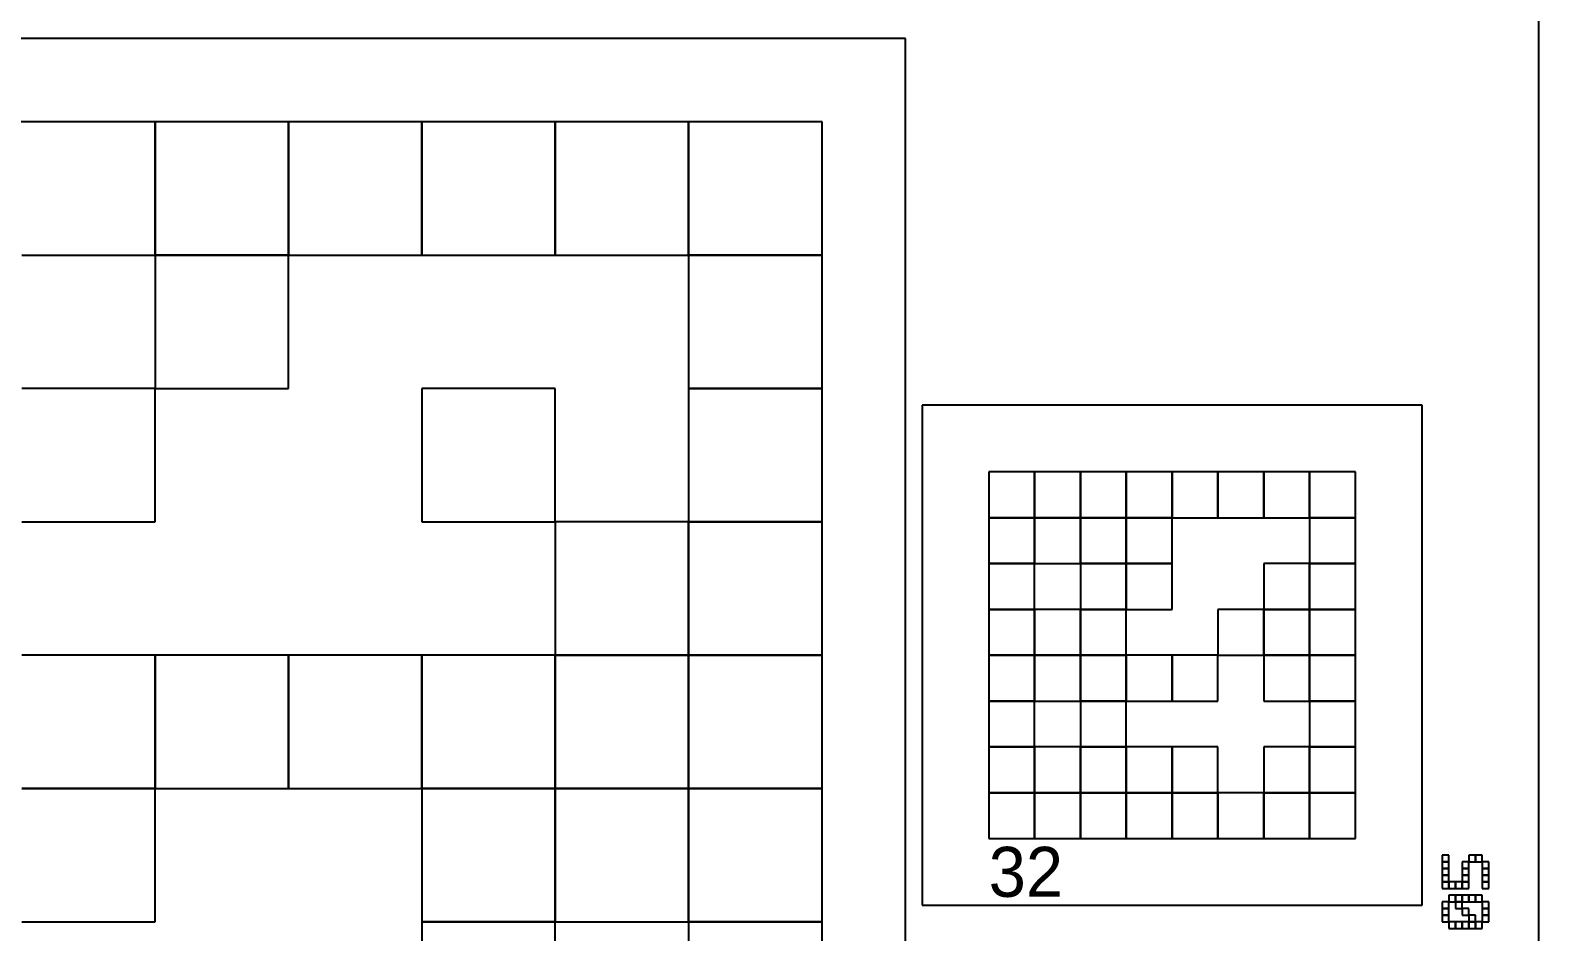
# Model space of a CAD drawing. Extents: x 0 to 150, y -8 to 159.
# Drawn here: x 59.5 to 150, y 58.4 to 112.5 of the extents above; entities that cross this region are included whole.
import ezdxf

# ---------------------------------------------------------------- set-up
doc = ezdxf.new("R2010")
doc.units = 0
for name, color, linetype in [('BLACK_POCKET', 7, 'CONTINUOUS'), ('BOARD_TEXT', 2, 'CONTINUOUS'), ('CUT', 1, 'CONTINUOUS'), ('LABEL', 3, 'CONTINUOUS'), ('QUIET_ZONE', 4, 'CONTINUOUS'), ('TAG_BOUNDARY', 8, 'CONTINUOUS')]:
    doc.layers.add(name, color=color, linetype=linetype)

msp = doc.modelspace()

# ---------------------------------------------------------------- linework, layer by layer
at = {"layer": 'BLACK_POCKET'}
for p, q in [((67, 107), (59, 107)), ((67, 99), (67, 107)), ((75, 107), (67, 107)), ((67, 107), (67, 99)), ((75, 99), (75, 107)), ((83, 107), (75, 107)), ((75, 107), (75, 99)), ((83, 99), (83, 107)), ((91, 107), (83, 107)), ((83, 107), (83, 99)), ((91, 99), (91, 107)), ((99, 107), (91, 107)), ((91, 107), (91, 99)), ((99, 99), (99, 107)), ((107, 107), (99, 107)), ((99, 107), (99, 99)), ((107, 99), (107, 107)), ((59, 99), (67, 99)), ((67, 99), (75, 99)), ((75, 99), (67, 99)), ((67, 99), (67, 91)), ((75, 99), (83, 99)), ((75, 91), (75, 99)), ((83, 99), (91, 99)), ((91, 99), (99, 99)), ((99, 99), (107, 99)), ((107, 99), (99, 99)), ((99, 99), (99, 91)), ((107, 91), (107, 99)), ((67, 91), (59, 91)), ((67, 91), (75, 91)), ((67, 83), (67, 91)), ((91, 91), (83, 91)), ((83, 91), (83, 83)), ((91, 83), (91, 91)), ((99, 91), (107, 91)), ((107, 91), (99, 91)), ((99, 91), (99, 83)), ((107, 83), (107, 91)), ((119.75, 86), (117, 86)), ((117, 86), (117, 83.25)), ((119.75, 83.25), (119.75, 86)), ((122.5, 86), (119.75, 86)), ((119.75, 86), (119.75, 83.25)), ((122.5, 83.25), (122.5, 86)), ((125.25, 86), (122.5, 86)), ((122.5, 86), (122.5, 83.25)), ((125.25, 83.25), (125.25, 86)), ((128, 86), (125.25, 86)), ((125.25, 86), (125.25, 83.25)), ((128, 83.25), (128, 86)), ((130.75, 86), (128, 86)), ((128, 86), (128, 83.25)), ((130.75, 83.25), (130.75, 86)), ((133.5, 86), (130.75, 86)), ((130.75, 86), (130.75, 83.25)), ((133.5, 83.25), (133.5, 86)), ((136.25, 86), (133.5, 86)), ((133.5, 86), (133.5, 83.25)), ((136.25, 83.25), (136.25, 86)), ((139, 86), (136.25, 86)), ((136.25, 86), (136.25, 83.25)), ((139, 83.25), (139, 86)), ((59, 83), (67, 83)), ((83, 83), (91, 83)), ((99, 83), (91, 83)), ((91, 83), (91, 75)), ((99, 83), (107, 83)), ((99, 75), (99, 83)), ((107, 83), (99, 83)), ((99, 83), (99, 75)), ((107, 75), (107, 83)), ((117, 83.25), (119.75, 83.25)), ((119.75, 83.25), (117, 83.25)), ((117, 83.25), (117, 80.5)), ((119.75, 83.25), (122.5, 83.25)), ((119.75, 80.5), (119.75, 83.25)), ((122.5, 83.25), (119.75, 83.25)), ((119.75, 83.25), (119.75, 80.5)), ((122.5, 83.25), (125.25, 83.25)), ((122.5, 80.5), (122.5, 83.25)), ((125.25, 83.25), (122.5, 83.25)), ((122.5, 83.25), (122.5, 80.5)), ((125.25, 83.25), (128, 83.25)), ((125.25, 80.5), (125.25, 83.25)), ((128, 83.25), (125.25, 83.25)), ((125.25, 83.25), (125.25, 80.5)), ((128, 83.25), (130.75, 83.25)), ((128, 80.5), (128, 83.25)), ((130.75, 83.25), (133.5, 83.25)), ((133.5, 83.25), (136.25, 83.25)), ((136.25, 83.25), (139, 83.25)), ((139, 83.25), (136.25, 83.25)), ((136.25, 83.25), (136.25, 80.5)), ((139, 80.5), (139, 83.25)), ((117, 80.5), (119.75, 80.5)), ((119.75, 80.5), (117, 80.5)), ((117, 80.5), (117, 77.75)), ((119.75, 80.5), (122.5, 80.5)), ((119.75, 77.75), (119.75, 80.5)), ((122.5, 80.5), (125.25, 80.5)), ((125.25, 80.5), (122.5, 80.5)), ((122.5, 80.5), (122.5, 77.75)), ((125.25, 80.5), (128, 80.5)), ((125.25, 77.75), (125.25, 80.5)), ((128, 80.5), (125.25, 80.5)), ((125.25, 80.5), (125.25, 77.75)), ((128, 77.75), (128, 80.5)), ((136.25, 80.5), (133.5, 80.5)), ((133.5, 80.5), (133.5, 77.75)), ((136.25, 80.5), (139, 80.5)), ((136.25, 77.75), (136.25, 80.5)), ((139, 80.5), (136.25, 80.5)), ((136.25, 80.5), (136.25, 77.75)), ((139, 77.75), (139, 80.5)), ((117, 77.75), (119.75, 77.75)), ((119.75, 77.75), (117, 77.75)), ((117, 77.75), (117, 75)), ((119.75, 75), (119.75, 77.75)), ((122.5, 77.75), (119.75, 77.75)), ((119.75, 77.75), (119.75, 75)), ((122.5, 77.75), (125.25, 77.75)), ((122.5, 75), (122.5, 77.75)), ((125.25, 77.75), (122.5, 77.75)), ((122.5, 77.75), (122.5, 75)), ((125.25, 77.75), (128, 77.75)), ((125.25, 75), (125.25, 77.75)), ((133.5, 77.75), (130.75, 77.75)), ((130.75, 77.75), (130.75, 75)), ((133.5, 77.75), (136.25, 77.75)), ((133.5, 75), (133.5, 77.75)), ((136.25, 77.75), (133.5, 77.75)), ((133.5, 77.75), (133.5, 75)), ((136.25, 77.75), (139, 77.75)), ((136.25, 75), (136.25, 77.75)), ((139, 77.75), (136.25, 77.75)), ((136.25, 77.75), (136.25, 75)), ((139, 75), (139, 77.75)), ((67, 75), (59, 75)), ((67, 67), (67, 75)), ((75, 75), (67, 75)), ((67, 75), (67, 67)), ((75, 67), (75, 75)), ((83, 75), (75, 75)), ((75, 75), (75, 67)), ((83, 67), (83, 75)), ((91, 75), (83, 75)), ((83, 75), (83, 67)), ((91, 75), (99, 75)), ((91, 67), (91, 75)), ((99, 75), (91, 75)), ((91, 75), (91, 67)), ((99, 75), (107, 75)), ((99, 67), (99, 75)), ((107, 75), (99, 75)), ((99, 75), (99, 67)), ((107, 67), (107, 75)), ((117, 75), (119.75, 75)), ((119.75, 75), (117, 75)), ((117, 75), (117, 72.25)), ((119.75, 75), (122.5, 75)), ((119.75, 72.25), (119.75, 75)), ((122.5, 75), (119.75, 75)), ((119.75, 75), (119.75, 72.25)), ((122.5, 75), (125.25, 75)), ((122.5, 72.25), (122.5, 75)), ((125.25, 75), (122.5, 75)), ((122.5, 75), (122.5, 72.25)), ((125.25, 72.25), (125.25, 75)), ((128, 75), (125.25, 75)), ((125.25, 75), (125.25, 72.25)), ((128, 72.25), (128, 75)), ((130.75, 75), (128, 75)), ((128, 75), (128, 72.25)), ((130.75, 75), (133.5, 75)), ((130.75, 72.25), (130.75, 75)), ((133.5, 75), (136.25, 75)), ((136.25, 75), (133.5, 75)), ((133.5, 75), (133.5, 72.25)), ((136.25, 75), (139, 75)), ((136.25, 72.25), (136.25, 75)), ((139, 75), (136.25, 75)), ((136.25, 75), (136.25, 72.25)), ((139, 72.25), (139, 75)), ((117, 72.25), (119.75, 72.25)), ((119.75, 72.25), (117, 72.25)), ((117, 72.25), (117, 69.5)), ((119.75, 72.25), (122.5, 72.25)), ((119.75, 69.5), (119.75, 72.25)), ((122.5, 72.25), (125.25, 72.25)), ((125.25, 72.25), (122.5, 72.25)), ((122.5, 72.25), (122.5, 69.5)), ((125.25, 72.25), (128, 72.25)), ((125.25, 69.5), (125.25, 72.25)), ((128, 72.25), (130.75, 72.25)), ((133.5, 72.25), (136.25, 72.25)), ((136.25, 72.25), (139, 72.25)), ((139, 72.25), (136.25, 72.25)), ((136.25, 72.25), (136.25, 69.5)), ((139, 69.5), (139, 72.25)), ((117, 69.5), (119.75, 69.5)), ((119.75, 69.5), (117, 69.5)), ((117, 69.5), (117, 66.75)), ((119.75, 66.75), (119.75, 69.5)), ((122.5, 69.5), (119.75, 69.5)), ((119.75, 69.5), (119.75, 66.75)), ((122.5, 69.5), (125.25, 69.5)), ((122.5, 66.75), (122.5, 69.5)), ((125.25, 69.5), (122.5, 69.5)), ((122.5, 69.5), (122.5, 66.75)), ((125.25, 66.75), (125.25, 69.5)), ((128, 69.5), (125.25, 69.5)), ((125.25, 69.5), (125.25, 66.75)), ((128, 66.75), (128, 69.5)), ((130.75, 69.5), (128, 69.5)), ((128, 69.5), (128, 66.75)), ((130.75, 66.75), (130.75, 69.5)), ((136.25, 69.5), (133.5, 69.5)), ((133.5, 69.5), (133.5, 66.75)), ((136.25, 69.5), (139, 69.5)), ((136.25, 66.75), (136.25, 69.5)), ((139, 69.5), (136.25, 69.5)), ((136.25, 69.5), (136.25, 66.75)), ((139, 66.75), (139, 69.5)), ((59, 67), (67, 67)), ((67, 67), (59, 67)), ((67, 67), (75, 67)), ((67, 59), (67, 67)), ((75, 67), (83, 67)), ((83, 67), (91, 67)), ((91, 67), (83, 67)), ((83, 67), (83, 59)), ((91, 67), (99, 67)), ((91, 59), (91, 67)), ((99, 67), (91, 67)), ((91, 67), (91, 59)), ((99, 67), (107, 67)), ((99, 59), (99, 67)), ((107, 67), (99, 67)), ((99, 67), (99, 59)), ((107, 59), (107, 67)), ((117, 66.75), (119.75, 66.75)), ((119.75, 66.75), (117, 66.75)), ((117, 66.75), (117, 64)), ((119.75, 66.75), (122.5, 66.75)), ((119.75, 64), (119.75, 66.75)), ((122.5, 66.75), (119.75, 66.75)), ((119.75, 66.75), (119.75, 64)), ((122.5, 66.75), (125.25, 66.75)), ((122.5, 64), (122.5, 66.75)), ((125.25, 66.75), (122.5, 66.75)), ((122.5, 66.75), (122.5, 64)), ((125.25, 66.75), (128, 66.75)), ((125.25, 64), (125.25, 66.75)), ((128, 66.75), (125.25, 66.75)), ((125.25, 66.75), (125.25, 64)), ((128, 66.75), (130.75, 66.75)), ((128, 64), (128, 66.75)), ((130.75, 66.75), (128, 66.75)), ((128, 66.75), (128, 64)), ((130.75, 64), (130.75, 66.75)), ((133.5, 66.75), (130.75, 66.75)), ((130.75, 66.75), (130.75, 64)), ((133.5, 66.75), (136.25, 66.75)), ((133.5, 64), (133.5, 66.75)), ((136.25, 66.75), (133.5, 66.75)), ((133.5, 66.75), (133.5, 64)), ((136.25, 66.75), (139, 66.75)), ((136.25, 64), (136.25, 66.75)), ((139, 66.75), (136.25, 66.75)), ((136.25, 66.75), (136.25, 64)), ((139, 64), (139, 66.75)), ((117, 64), (119.75, 64)), ((119.75, 64), (122.5, 64)), ((122.5, 64), (125.25, 64)), ((125.25, 64), (128, 64)), ((128, 64), (130.75, 64)), ((130.75, 64), (133.5, 64)), ((133.5, 64), (136.25, 64)), ((136.25, 64), (139, 64)), ((59, 59), (67, 59)), ((83, 59), (91, 59)), ((91, 59), (83, 59)), ((83, 59), (83, 51)), ((91, 59), (99, 59)), ((91, 51), (91, 59)), ((99, 59), (107, 59)), ((107, 59), (99, 59)), ((99, 59), (99, 51)), ((107, 51), (107, 59))]:
    msp.add_line(p, q, dxfattribs=at)
at = {"layer": 'BOARD_TEXT'}
for p, q in [((144.6, 63), (144.2, 63)), ((144.2, 63), (144.2, 62.6)), ((144.6, 62.6), (144.2, 62.6)), ((144.2, 62.6), (144.2, 62.2)), ((144.2, 62.6), (144.6, 62.6)), ((144.6, 62.6), (144.6, 63)), ((144.6, 62.2), (144.6, 62.6)), ((145.8, 62.6), (145.4, 62.6)), ((145.4, 62.6), (145.4, 62.2)), ((146.2, 63), (145.8, 63)), ((145.8, 63), (145.8, 62.6)), ((145.8, 62.2), (145.8, 62.6)), ((145.8, 62.6), (146.2, 62.6)), ((146.2, 62.6), (146.2, 63)), ((146.6, 63), (146.2, 63)), ((146.2, 63), (146.2, 62.6)), ((146.2, 62.6), (146.6, 62.6)), ((146.6, 62.6), (146.6, 63)), ((147, 62.6), (146.6, 62.6)), ((146.6, 62.6), (146.6, 62.2)), ((147, 62.2), (147, 62.6)), ((144.6, 62.2), (144.2, 62.2)), ((144.2, 62.2), (144.2, 61.8)), ((144.2, 62.2), (144.6, 62.2)), ((144.6, 61.8), (144.2, 61.8)), ((144.2, 61.8), (144.2, 61.4)), ((144.2, 61.8), (144.6, 61.8)), ((144.6, 61.8), (144.6, 62.2)), ((144.6, 61.4), (144.6, 61.8)), ((145.8, 62.2), (145.4, 62.2)), ((145.4, 62.2), (145.4, 61.8)), ((145.4, 62.2), (145.8, 62.2)), ((145.8, 61.8), (145.4, 61.8)), ((145.4, 61.8), (145.4, 61.4)), ((145.4, 61.8), (145.8, 61.8)), ((145.8, 61.8), (145.8, 62.2)), ((145.8, 61.4), (145.8, 61.8)), ((147, 62.2), (146.6, 62.2)), ((146.6, 62.2), (146.6, 61.8)), ((146.6, 62.2), (147, 62.2)), ((147, 61.8), (146.6, 61.8)), ((146.6, 61.8), (146.6, 61.4)), ((146.6, 61.8), (147, 61.8)), ((147, 61.8), (147, 62.2)), ((147, 61.4), (147, 61.8)), ((144.6, 61.4), (144.2, 61.4)), ((144.2, 61.4), (144.2, 61)), ((144.2, 61.4), (144.6, 61.4)), ((144.2, 61), (144.6, 61)), ((144.6, 61), (144.6, 61.4)), ((145, 61.4), (144.6, 61.4)), ((144.6, 61.4), (144.6, 61)), ((144.6, 61), (145, 61)), ((145, 61), (145, 61.4)), ((145.4, 61.4), (145, 61.4)), ((145, 61.4), (145, 61)), ((145, 61), (145.4, 61)), ((145.4, 61), (145.4, 61.4)), ((145.8, 61.4), (145.4, 61.4)), ((145.4, 61.4), (145.4, 61)), ((145.4, 61.4), (145.8, 61.4)), ((145.4, 61), (145.8, 61)), ((145.8, 61), (145.8, 61.4)), ((147, 61.4), (146.6, 61.4)), ((146.6, 61.4), (146.6, 61)), ((146.6, 61.4), (147, 61.4)), ((146.6, 61), (147, 61)), ((147, 61), (147, 61.4)), ((144.6, 60.2), (144.2, 60.2)), ((144.2, 60.2), (144.2, 59.8)), ((144.6, 59.8), (144.2, 59.8)), ((144.2, 59.8), (144.2, 59.4)), ((144.2, 59.8), (144.6, 59.8)), ((145, 60.6), (144.6, 60.6)), ((144.6, 60.6), (144.6, 60.2)), ((144.6, 59.8), (144.6, 60.2)), ((144.6, 60.2), (145, 60.2)), ((144.6, 59.4), (144.6, 59.8)), ((145, 60.2), (145, 60.6)), ((145.4, 60.6), (145, 60.6)), ((145, 60.6), (145, 60.2)), ((145.4, 60.2), (145, 60.2)), ((145, 60.2), (145, 59.8)), ((145, 60.2), (145.4, 60.2)), ((145, 59.8), (145.4, 59.8)), ((145.4, 60.2), (145.4, 60.6)), ((145.8, 60.6), (145.4, 60.6)), ((145.4, 60.6), (145.4, 60.2)), ((145.4, 59.8), (145.4, 60.2)), ((145.4, 60.2), (145.8, 60.2)), ((145.8, 59.8), (145.4, 59.8)), ((145.4, 59.8), (145.4, 59.4)), ((145.8, 60.2), (145.8, 60.6)), ((146.2, 60.6), (145.8, 60.6)), ((145.8, 60.6), (145.8, 60.2)), ((145.8, 60.2), (146.2, 60.2)), ((145.8, 59.4), (145.8, 59.8)), ((146.2, 60.2), (146.2, 60.6)), ((146.6, 60.6), (146.2, 60.6)), ((146.2, 60.6), (146.2, 60.2)), ((146.2, 60.2), (146.6, 60.2)), ((146.6, 60.2), (146.6, 60.6)), ((147, 60.2), (146.6, 60.2)), ((146.6, 60.2), (146.6, 59.8)), ((147, 59.8), (146.6, 59.8)), ((146.6, 59.8), (146.6, 59.4)), ((146.6, 59.8), (147, 59.8)), ((147, 59.8), (147, 60.2)), ((147, 59.4), (147, 59.8)), ((144.6, 59.4), (144.2, 59.4)), ((144.2, 59.4), (144.2, 59)), ((144.2, 59.4), (144.6, 59.4)), ((144.2, 59), (144.6, 59)), ((144.6, 59), (144.6, 59.4)), ((145, 59), (144.6, 59)), ((144.6, 59), (144.6, 58.6)), ((145, 58.6), (145, 59)), ((145.4, 59), (145, 59)), ((145, 59), (145, 58.6)), ((145.4, 59.4), (145.8, 59.4)), ((145.4, 58.6), (145.4, 59)), ((145.8, 59), (145.4, 59)), ((145.4, 59), (145.4, 58.6)), ((146.2, 59.4), (145.8, 59.4)), ((145.8, 59.4), (145.8, 59)), ((145.8, 58.6), (145.8, 59)), ((146.2, 59), (145.8, 59)), ((145.8, 59), (145.8, 58.6)), ((145.8, 59), (146.2, 59)), ((146.2, 59), (146.2, 59.4)), ((146.2, 58.6), (146.2, 59)), ((146.6, 59), (146.2, 59)), ((146.2, 59), (146.2, 58.6)), ((147, 59.4), (146.6, 59.4)), ((146.6, 59.4), (146.6, 59)), ((146.6, 59.4), (147, 59.4)), ((146.6, 58.6), (146.6, 59)), ((146.6, 59), (147, 59)), ((147, 59), (147, 59.4)), ((144.6, 58.6), (145, 58.6)), ((145, 58.6), (145.4, 58.6)), ((145.4, 58.6), (145.8, 58.6)), ((145.8, 58.6), (146.2, 58.6)), ((146.2, 58.6), (146.6, 58.6))]:
    msp.add_line(p, q, dxfattribs=at)
at = {"layer": 'CUT'}
msp.add_line((150, 0), (150, 150), dxfattribs=at)
at = {"layer": 'QUIET_ZONE'}
for p, q in [((112, 112), (38, 112)), ((112, 38), (112, 112)), ((143, 90), (113, 90)), ((113, 90), (113, 60)), ((143, 60), (143, 90)), ((113, 60), (143, 60))]:
    msp.add_line(p, q, dxfattribs=at)
at = {"layer": 'TAG_BOUNDARY'}
for p, q in [((107, 107), (43, 107)), ((107, 43), (107, 107)), ((139, 86), (117, 86)), ((117, 86), (117, 64)), ((139, 64), (139, 86)), ((117, 64), (139, 64))]:
    msp.add_line(p, q, dxfattribs=at)

# ---------------------------------------------------------------- texts
at = {"layer": 'LABEL'}
msp.add_text('32', height=3, dxfattribs=at).set_placement((117, 60.5))

doc.saveas('drawing.dxf')
